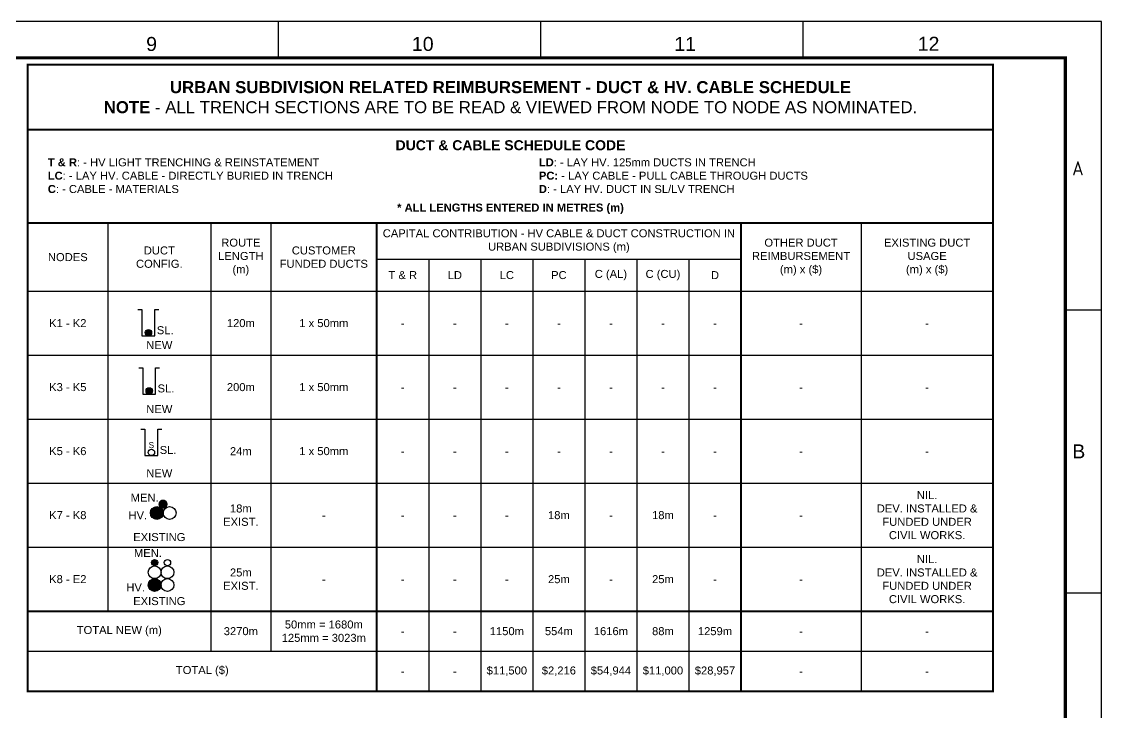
# Paper-space layout 'Retic (5)' of a CAD drawing. Header units: metres. Extents: x -9 to 795, y -5 to 571.
# Drawn here: x 525.6 to 795.4, y 398.3 to 570.9 of the extents above; entities that cross this region are included whole.
import ezdxf
from ezdxf.enums import TextEntityAlignment as Align

# ---------------------------------------------------------------- set-up
doc = ezdxf.new("R2010")
doc.units = ezdxf.units.M
doc.header["$LTSCALE"] = 0.7
doc.layers.get('0').update_dxf_attribs({"color": 6})
for name, color, linetype in [('_User Miscellaneous3', 11, 'Continuous'), ('Notes', 7, 'Continuous'), ('SupportsUG_SP_EXT', 7, 'Continuous')]:
    doc.layers.add(name, color=color, linetype=linetype)
doc.layers.add('_User Miscellaneous5', color=7, linetype='Continuous', lineweight=35)
doc.layers.get('SupportsUG_SP_EXT').off()
doc.styles.add('ARIAL', font='arial.ttf', dxfattribs={"height": 2})
doc.styles.add('iecISOCP', font='isocp.shx')
doc.styles.get("Standard").update_dxf_attribs({"font": 'arial.ttf'})

# ---------------------------------------------------------------- blocks, each defined once
blk = doc.blocks.new('A1_FRAME_TITLE')
at = {"layer": 'Notes', "linetype": 'Continuous'}
for p, q in [((598.58, 564.21), (598.58, 573.26)), ((664.09, 564.21), (664.09, 573.26)), ((729.6, 564.21), (729.6, 573.26)), ((795.11, 501.22), (804.15, 501.22)), ((795.11, 430.47), (804.15, 430.47)), ((795.11, 430.47), (804.15, 430.47))]:
    blk.add_line(p, q, dxfattribs=at)
at = {"layer": 'Notes', "color": 7, "linetype": 'Continuous'}
blk.add_lwpolyline([(-0.04, -3.07), (804.15, -3.07), (804.15, 573.26), (-0.04, 573.26)], close=True, dxfattribs=at)
at = {"layer": 'Notes', "color": 7, "linetype": 'Continuous', "const_width": 0.8}
blk.add_lwpolyline([(9, 5.97), (795.11, 5.97), (795.11, 564.21), (9, 564.21)], close=True, dxfattribs=at)
at = {"layer": 'Notes', "color": 7}
for s, style, p in [('9', 'ARIAL', (565.48, 565.92)), ('10', 'ARIAL', (631.87, 565.92)), ('11', 'ARIAL', (697.43, 565.92)), ('12', 'ARIAL', (758.24, 565.96)), ('A', 'iecISOCP', (796.86, 534.85)), ('B', 'ARIAL', (796.86, 464.1))]:
    blk.add_text(s, height=3.5, dxfattribs=dict(at, style=style)).set_placement(p)
blk.add_attdef('EPD_REF_NO', text='', height=5, dxfattribs=at).set_placement((760.12, 52.77), align=Align.CENTER)
at = {"layer": 'Notes', "color": 3, "style": 'iecISOCP', "flags": 8}
blk.add_attdef('VERSION_NO', text='', height=2.5, rotation=90, dxfattribs=at).set_placement((272.82, 44.54), align=Align.MIDDLE_CENTER)
at = {"layer": 'Notes', "color": 7, "style": 'ARIAL'}
for tag, p in [('CAP_NO', (483.94, 43.46)), ('IE_NUM', (483.8, 37.81)), ('REF_No_1', (306, 32.31)), ('REF_1', (327.55, 32.31)), ('GEN_WO', (412.46, 31.76)), ('HV_SWITCH', (484.22, 32.16)), ('REF_No_2', (306, 26.31)), ('REF_2', (327.55, 26.31)), ('OH_WO', (412.46, 25.81)), ('UBD_REF', (483.8, 25.83)), ('REF_No_3', (306, 20.31)), ('REF_3', (327.55, 20.31)), ('UG_WO', (412.46, 20.05)), ('GIS_MAP_No', (483.8, 20.04)), ('REF_No_4', (306, 14.31)), ('REF_4', (327.55, 14.31)), ('HV_OP_DIAG', (484.08, 14.2)), ('SUB_WO', (412.46, 13.81)), ('LGA', (483.7, 7.78))]:
    blk.add_attdef(tag, p, '', height=2, dxfattribs=at)
at = {"layer": 'Notes', "color": 7, "style": 'ARIAL', "width": 1.1}
for tag, p in [('T1', (655.13, 39.47)), ('T2', (655.13, 34.35)), ('T3', (655.13, 28.92)), ('T4', (655.13, 23.66)), ('T5', (655.13, 18.23)), ('T6', (655.13, 12.97))]:
    blk.add_attdef(tag, text='', height=3.5, dxfattribs=at).set_placement(p, align=Align.CENTER)
at = {"layer": 'Notes', "color": 7, "style": 'ARIAL'}
for tag, height, p in [('scale', 2, (538.51, 33.27)), ('DRAWN', 2, (538.51, 24.93)), ('REV', 5, (790.81, 17.1)), ('CHD', 2, (538.51, 8.93)), ('DESIGN', 2, (576.37, 9.15))]:
    blk.add_attdef(tag, text='', height=height, dxfattribs=at).set_placement(p, align=Align.CENTER)
blk.add_attdef('NUM', text='', height=7, dxfattribs=at).set_placement((763.12, 20.12), align=Align.MIDDLE_CENTER)
for tag, p in [('NS', (762.87, 8.12)), ('SHTS', (774.68, 8.12))]:
    blk.add_attdef(tag, text='', height=2, dxfattribs=at).set_placement(p, align=Align.MIDDLE)
at = {"layer": 'Notes', "style": 'iecISOCP'}
blk.add_attdef('ExportID', (9.02, 2.35), '', height=2.5, dxfattribs=at)
at = {"layer": 'Notes', "style": 'iecISOCP', "flags": 1}
for tag, p in [('ProjectType', (14.12, -26.84)), ('ProjectNumber', (23.5, -26.86)), ('DrawingNumber', (35.46, -26.85)), ('ProjectDescription', (47.51, -26.87)), ('ExportDate', (60.23, -26.83)), ('ExportUserName', (69.1, -26.84)), ('DesignerCompanyName', (81.43, -26.84)), ('ExportAreaOfInterest', (97.04, -26.86)), ('GIS_SUCCESS', (111.94, -26.82)), ('CAD_SUCCESS', (121.73, -26.83)), ('DEPOTCODE', (132.05, -26.92)), ('ExportCategories', (140.02, -26.84)), ('Comments', (154.33, -26.93)), ('EPD_-_VERSION_1.5', (161.74, -26.93))]:
    blk.add_attdef(tag, p, '', height=1, dxfattribs=at)
blk = doc.blocks.new('DUCT_50_NEW')
blk.add_circle((0, 0.4), 0.4)
at = {"flags": 1}
blk.add_attdef('Z', (0, 0), '', height=0.2, dxfattribs=at)
at = {"flags": 9}
for tag, p in [('DUCT_CODE', (0, 0)), ('XSECT_TYPE', (0, -0.2)), ('STATE', (0, -0.6)), ('OWNED_BY', (0, -1.01)), ('OPERATED_BY', (0, -1.21)), ('FB_REFERENCE', (0, -0.4)), ('NOTES', (0, -0.8)), ('MAINTAINED_BY', (0, -1.42))]:
    blk.add_attdef(tag, text='', height=0.2, dxfattribs=at).set_placement(p, align=Align.MIDDLE_LEFT)
blk = doc.blocks.new('CABLE_SMALL_NEW')
h = blk.add_hatch(color=256)
edge = h.paths.add_edge_path()
edge.add_arc((0, 0.4), 0.4, 0, 360)
blk.add_circle((0, 0.4), 0.4)
for tag, flags, p in [('COND_CODE', 9, (1.5, 0)), ('STATE', 9, (1.5, -0.4)), ('XSECT_SIZE', 9, (1.5, -0.6)), ('OWNED_BY', 9, (1.5, -1)), ('OPERATED_BY', 9, (1.5, -1.2)), ('FB_REFERENCE', 9, (1.5, -0.2)), ('NOTES', 9, (1.5, -0.8)), ('MAINTAINED_BY', 9, (1.5, -1.4)), ('Z', 1, (1.5, -1.6))]:
    blk.add_attdef(tag, text='', height=0.2, dxfattribs=dict(flags=flags)).set_placement(p, align=Align.MIDDLE_LEFT)
blk = doc.blocks.new('*U186')
for name in ['DUCT_50_NEW', 'CABLE_SMALL_NEW']:
    blk.add_blockref(name, (0, 0))
blk = doc.blocks.new('*U131')
blk.add_blockref('DUCT_50_NEW', (0, 0))
at = {"insert": (0, 1.31), "char_height": 0.75, "attachment_point": 5, "style": 'ARIAL'}
blk.add_mtext_dynamic_manual_height_columns('S', width=0.3953, gutter_width=10, heights=[0], dxfattribs=at)
blk = doc.blocks.new('*U130')
blk.add_circle((0, 0.8), 0.8)
blk = doc.blocks.new('CABLE_LARGE_NEW')
h = blk.add_hatch(color=256)
edge = h.paths.add_edge_path()
edge.add_arc((0, 0.8), 0.8, 0, 360)
blk.add_circle((0, 0.8), 0.8)
for tag, flags, p in [('COND_CODE', 9, (1.5, 0)), ('STATE', 9, (1.5, -0.4)), ('XSECT_SIZE', 9, (1.5, -0.6)), ('OWNED_BY', 9, (1.5, -1)), ('OPERATED_BY', 9, (1.5, -1.2)), ('FB_REFERENCE', 9, (1.5, -0.2)), ('NOTES', 9, (1.5, -0.8)), ('MAINTAINED_BY', 9, (1.5, -1.4)), ('Z', 1, (1.5, -1.6))]:
    blk.add_attdef(tag, text='', height=0.2, dxfattribs=dict(flags=flags)).set_placement(p, align=Align.MIDDLE_LEFT)
blk = doc.blocks.new('*U188')
blk.add_circle((0, 0.8), 0.8)
blk.add_blockref('CABLE_LARGE_NEW', (0, 0))
blk = doc.blocks.new('*U189')
blk.add_blockref('DUCT_50_NEW', (0, 0))
blk = doc.blocks.new('*U187')
at = {"ltscale": 0.75, "const_width": 0.569, "flags": 128}
blk.add_lwpolyline([(-0.29, 0.56, 1), (0.28, 0.56, 1)], format="xyb", close=True, dxfattribs=at)
blk = doc.blocks.new('*T247')
at = {"layer": '_User Miscellaneous5', "color": 0, "linetype": 'ByBlock', "lineweight": -2, "transparency": 16777216}
for p, q in [((0, 0), (241.19, 0)), ((0, 0), (0, -16.21)), ((241.19, 0), (241.19, -16.21)), ((0, -39.58), (0, -156.57)), ((20, -39.58), (20, -136.57)), ((45.73, -39.58), (45.73, -146.57)), ((60.73, -39.58), (60.73, -146.57)), ((87.19, -39.58), (87.19, -156.57)), ((178.19, -39.58), (178.19, -156.57)), ((208.19, -39.58), (208.19, -156.57)), ((241.19, -39.58), (241.19, -156.57)), ((87.19, -48.57), (178.19, -48.57)), ((100.19, -48.57), (100.19, -156.57)), ((113.19, -48.57), (113.19, -156.57)), ((126.19, -48.57), (126.19, -156.57)), ((139.19, -48.57), (139.19, -156.57)), ((152.19, -48.57), (152.19, -156.57)), ((165.19, -48.57), (165.19, -156.57)), ((0, -56.57), (241.19, -56.57)), ((0, -72.57), (241.19, -72.57)), ((0, -88.57), (241.19, -88.57)), ((0, -104.57), (241.19, -104.57)), ((0, -120.57), (241.19, -120.57)), ((0, -136.57), (241.19, -136.57)), ((0, -146.57), (241.19, -146.57)), ((0, -156.57), (241.19, -156.57))]:
    blk.add_line(p, q, dxfattribs=at)
at = {"layer": '_User Miscellaneous5', "color": 7, "transparency": 16777216}
for s, insert, char_height, width, attachment_point in [('{\\fArial|b1|i0|c0|p34;URBAN SUBDIVISION RELATED REIMBURSEMENT - DUCT & HV. CABLE SCHEDULE \\PNOTE} - ALL TRENCH SECTIONS ARE TO BE READ & VIEWED FROM NODE TO NODE AS NOMINATED.', (120.6, -8.11), 3, 238.1926, 5), ('{\\fArial|b1|i0|c0|p34;DUCT & CABLE SCHEDULE CODE}', (120.6, -21.38), 2.5, 240.1926, 8), ('{\\fArial|b1|i0|c0|p34;T & R}: - HV LIGHT TRENCHING & REINSTATEMENT                   \\P{\\fArial|b1|i0|c0|p34;LC}: - LAY HV. CABLE - DIRECTLY BURIED IN TRENCH\\P{\\fArial|b1|i0|c0|p34;C}: - CABLE - MATERIALS ', (5, -23.38), 2, 116.1926, 1), ('{\\fArial|b1|i0|c0|p34;LD}: - LAY HV. 125mm DUCTS IN TRENCH  \\P{\\fArial|b1|i0|c0|p34;PC:} - LAY CABLE - PULL CABLE THROUGH DUCTS\\P{\\fArial|b1|i0|c0|p34;D}: - LAY HV. DUCT IN SL/LV TRENCH', (127.69, -23.38), 2, 112, 1), ('{\\fArial|b1|i0|c0|p34;* ALL LENGTHS ENTERED IN METRES (m)}', (120.6, -34.68), 2, 239.1926, 2), ('CAPITAL CONTRIBUTION - HV CABLE & DUCT CONSTRUCTION IN URBAN SUBDIVISIONS (m)', (132.69, -44.08), 2, 88, 5), ('DUCT\\PCONFIG.', (32.86, -48.08), 2, 22.7288, 5), ('ROUTE\\PLENGTH\\P(m)', (53.23, -48.08), 2, 12, 5), ('CUSTOMER FUNDED DUCTS', (73.96, -48.08), 2, 23.4638, 5), ('OTHER DUCT REIMBURSEMENT\\P(m) x ($)', (193.19, -48.08), 2, 27, 5), ('EXISTING DUCT USAGE\\P(m) x ($)', (224.69, -48.08), 2, 30, 5), ('NODES', (10, -48.08), 2, 17, 5), ('C (AL)', (145.69, -52.57), 2, 10, 5), ('C (CU)', (158.69, -52.57), 2, 10, 5), ('T & R', (93.69, -52.57), 2, 10, 5), ('LD', (106.69, -52.57), 2, 10, 5), ('LC', (119.69, -52.57), 2, 10, 5), ('PC', (132.69, -52.57), 2, 10, 5), ('D', (171.69, -52.57), 2, 10, 5), ('K1 - K2', (10, -64.57), 2, 14, 5), ('120m', (53.23, -64.57), 2, 9, 5), ('1 x 50mm', (73.96, -64.57), 2, 20.4638, 5), ('-', (93.69, -64.57), 2, 10, 5), ('-', (106.69, -64.57), 2, 10, 5), ('-', (119.69, -64.57), 2, 10, 5), ('-', (132.69, -64.57), 2, 10, 5), ('-', (145.69, -64.57), 2, 10, 5), ('-', (158.69, -64.57), 2, 10, 5), ('-', (171.69, -64.57), 2, 10, 5), ('-', (193.19, -64.57), 2, 27, 5), ('-', (224.69, -64.57), 2, 30, 5), ('NEW', (32.86, -71.07), 2, 19.7288, 8), ('K3 - K5', (10, -80.57), 2, 14, 5), ('200m', (53.23, -80.57), 2, 9, 5), ('1 x 50mm', (73.96, -80.57), 2, 20.4638, 5), ('-', (93.69, -80.57), 2, 10, 5), ('-', (106.69, -80.57), 2, 10, 5), ('-', (119.69, -80.57), 2, 10, 5), ('-', (132.69, -80.57), 2, 10, 5), ('-', (145.69, -80.57), 2, 10, 5), ('-', (158.69, -80.57), 2, 10, 5), ('-', (171.69, -80.57), 2, 10, 5), ('-', (193.19, -80.57), 2, 27, 5), ('-', (224.69, -80.57), 2, 30, 5), ('NEW', (32.86, -87.07), 2, 19.7288, 8), ('K5 - K6', (10, -96.57), 2, 14, 5), ('24m', (53.23, -96.57), 2, 9, 5), ('1 x 50mm', (73.96, -96.57), 2, 20.4638, 5), ('-', (93.69, -96.57), 2, 10, 5), ('-', (106.69, -96.57), 2, 10, 5), ('-', (119.69, -96.57), 2, 10, 5), ('-', (132.69, -96.57), 2, 10, 5), ('-', (145.69, -96.57), 2, 10, 5), ('-', (158.69, -96.57), 2, 10, 5), ('-', (171.69, -96.57), 2, 10, 5), ('-', (193.19, -96.57), 2, 27, 5), ('-', (224.69, -96.57), 2, 30, 5), ('NEW', (32.86, -103.07), 2, 19.7288, 8), ('NIL.\\PDEV. INSTALLED &\\PFUNDED UNDER\\PCIVIL WORKS.', (224.69, -112.57), 2, 27, 5), ('18m EXIST.', (53.23, -112.57), 2, 9, 5), ('K7 - K8', (10, -112.57), 2, 14, 5), ('-', (73.96, -112.57), 2, 20.4638, 5), ('-', (93.69, -112.57), 2, 10, 5), ('-', (106.69, -112.57), 2, 10, 5), ('-', (119.69, -112.57), 2, 10, 5), ('18m', (132.69, -112.57), 2, 10, 5), ('-', (145.69, -112.57), 2, 10, 5), ('18m', (158.69, -112.57), 2, 10, 5), ('-', (171.69, -112.57), 2, 10, 5), ('-', (193.19, -112.57), 2, 27, 5), ('EXISTING', (32.86, -119.07), 2, 19.7288, 8), ('NIL.\\PDEV. INSTALLED &\\PFUNDED UNDER\\PCIVIL WORKS.', (224.69, -128.57), 2, 27, 5), ('25m EXIST.', (53.23, -128.57), 2, 9, 5), ('K8 - E2', (10, -128.57), 2, 14, 5), ('-', (73.96, -128.57), 2, 20.4638, 5), ('-', (93.69, -128.57), 2, 10, 5), ('-', (106.69, -128.57), 2, 10, 5), ('-', (119.69, -128.57), 2, 10, 5), ('25m', (132.69, -128.57), 2, 10, 5), ('-', (145.69, -128.57), 2, 10, 5), ('25m', (158.69, -128.57), 2, 10, 5), ('-', (171.69, -128.57), 2, 10, 5), ('-', (193.19, -128.57), 2, 27, 5), ('EXISTING', (32.86, -135.07), 2, 19.7288, 8), ('TOTAL NEW (m)', (22.86, -141.57), 2, 42.7288, 5), ('50mm = 1680{\\C1;m}\\P125mm = 3023{\\C1;m}', (73.96, -141.57), 2, 23.4638, 5), ('3270m', (53.23, -141.57), 2, 12, 5), ('-', (93.69, -141.57), 2, 10, 5), ('-', (106.69, -141.57), 2, 10, 5), ('1150m', (119.69, -141.57), 2, 10, 5), ('554m', (132.69, -141.57), 2, 10, 5), ('1616m', (145.69, -141.57), 2, 10, 5), ('88m', (158.69, -141.57), 2, 10, 5), ('1259m', (171.69, -141.57), 2, 10, 5), ('-', (193.19, -141.57), 2, 27, 5), ('-', (224.69, -141.57), 2, 30, 5), ('TOTAL ($)', (43.6, -151.57), 2, 84.1926, 5), ('$11,500', (119.69, -151.57), 2, 10, 5), ('$2,216', (132.69, -151.57), 2, 10, 5), ('$54,944', (145.69, -151.57), 2, 10, 5), ('$11,000', (158.69, -151.57), 2, 10, 5), ('$28,957', (171.69, -151.57), 2, 10, 5), ('-', (93.69, -151.57), 2, 10, 5), ('-', (106.69, -151.57), 2, 10, 5), ('-', (193.19, -151.57), 2, 27, 5), ('-', (224.69, -151.57), 2, 30, 5)]:
    blk.add_mtext(s, dxfattribs=dict(at, insert=insert, char_height=char_height, width=width, attachment_point=attachment_point))

psp = doc.layouts.new('Retic (5)')

# ---------------------------------------------------------------- linework, layer by layer
at = {"layer": '_User Miscellaneous3', "flags": 128}
for points in [[(554.7, 498.98), (555.7, 498.98), (555.7, 492.39), (558.92, 492.39), (558.92, 498.98), (559.92, 498.98)], [(554.89, 484.43), (555.89, 484.43), (555.89, 477.84), (559.11, 477.84), (559.11, 484.43), (560.11, 484.43)], [(555.43, 469.05), (556.43, 469.05), (556.43, 462.46), (559.65, 462.46), (559.65, 469.05), (560.65, 469.05)]]:
    psp.add_lwpolyline(points, dxfattribs=at)
at = {"layer": '_User Miscellaneous5', "const_width": 0.5}
psp.add_lwpolyline([(527.17, 560.14), (768.36, 560.14), (768.36, 403.57), (527.17, 403.57)], close=True, dxfattribs=at)
for points in [[(527.17, 543.93), (768.36, 543.93)], [(527.17, 520.56), (768.36, 520.56)], [(614.36, 520.56), (614.36, 403.57)], [(705.36, 520.69), (705.36, 403.57)], [(527.17, 423.57), (768.36, 423.57)]]:
    psp.add_lwpolyline(points, dxfattribs=at)

# ---------------------------------------------------------------- block references
psp.add_blockref('*T247', (527.17, 560.14))
at = {"layer": '_User Miscellaneous3', "xscale": 2, "yscale": 2, "zscale": 2}
for name, p in [('*U186', (557.32, 492.39)), ('*U186', (557.51, 477.84)), ('*U131', (558.05, 462.46)), ('*U187', (560.97, 449.22)), ('*U188', (559.41, 446.52)), ('*U130', (562.61, 446.52)), ('*U130', (558.86, 431.71)), ('*U186', (558.86, 434.91)), ('*U130', (562.06, 431.71)), ('*U189', (562.06, 434.91)), ('*U188', (558.86, 428.51)), ('*U130', (562.06, 428.51))]:
    psp.add_blockref(name, p, dxfattribs=at)
at = {"layer": 'SupportsUG_SP_EXT'}
psp.add_blockref('A1_FRAME_TITLE', (-8.74, -2.32), dxfattribs=at)

# ---------------------------------------------------------------- texts
at = {"layer": '_User Miscellaneous3', "color": 7, "char_height": 2, "attachment_point": 5, "style": 'ARIAL'}
for s, insert in [('SL.', (561.5, 493.79)), ('SL.', (561.69, 479.24)), ('SL.', (562.23, 463.86)), ('MEN.', (556.36, 451.95)), ('HV.', (554.66, 447.53)), ('MEN.', (557.18, 438.11)), ('HV.', (554.12, 429.51))]:
    psp.add_mtext_dynamic_manual_height_columns(s, width=3.9709, gutter_width=10, heights=[0], dxfattribs=dict(at, insert=insert))

doc.saveas('drawing.dxf')
